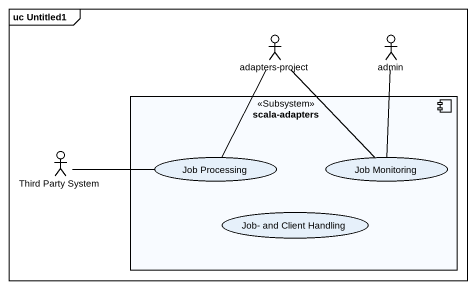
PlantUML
@startuml
mainframe uc Untitled1
actor "adapters-project" as adapters_project
actor admin
component "scala-adapters" as scala_adapters <<Subsystem>> {
  usecase "Job Processing" as Job_Processing
  usecase "Job Monitoring" as Job_Monitoring
  usecase "Job- and Client Handling" as Job_and_Client_Handling
}
actor "Third Party System" as Third_Party_System
adapters_project -- Job_Monitoring
admin -- Job_Monitoring
Third_Party_System -right- Job_Processing
Job_Processing -up- adapters_project
@enduml
